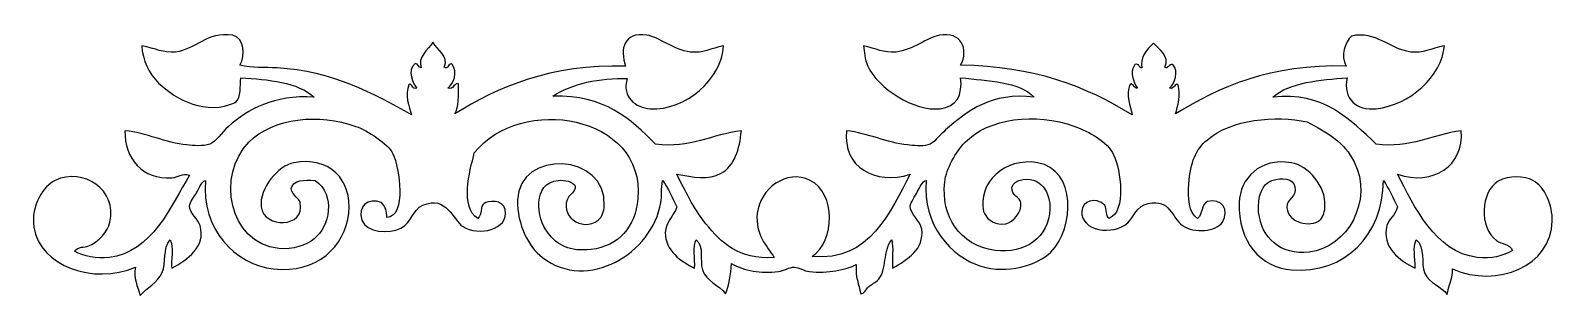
# Model space of a CAD drawing. Header units: centimetres. Extents: x -6.7 to 6.7, y -1.2 to 1.2.
import ezdxf

# ---------------------------------------------------------------- set-up
doc = ezdxf.new("R2010")
doc.units = ezdxf.units.CM
doc.header["$MEASUREMENT"] = 0
doc.layers.add('Layer 1', color=7, linetype='Continuous')

msp = doc.modelspace()

# ---------------------------------------------------------------- linework, layer by layer
at = {"layer": 'Layer 1'}
msp.add_open_spline([(-4.88114, 0.8799), (-4.76975, 0.85672), (-4.66225, 0.86252), (-4.55322, 0.85648), (-4.55322, 0.85648), (-4.06594, 0.82949), (-3.70002, 0.63053), (-3.36651, 0.4427), (-3.36651, 0.4427), (-3.39032, 0.51424), (-3.42609, 0.62463), (-3.38993, 0.70816), (-3.38993, 0.70816), (-3.36236, 0.72808), (-3.36461, 0.66421), (-3.31966, 0.67694), (-3.31966, 0.67694), (-3.34771, 0.71287), (-3.41123, 0.83527), (-3.33527, 0.89554), (-3.33527, 0.89554), (-3.30315, 0.89641), (-3.30931, 0.85905), (-3.28063, 0.85649), (-3.28063, 0.85649), (-3.31746, 0.95036), (-3.22017, 1.01778), (-3.17914, 1.08292), (-3.17914, 1.08292), (-3.14075, 1.01688), (-3.03362, 0.96412), (-3.07765, 0.86432), (-3.07765, 0.86432), (-3.04746, 0.83254), (-3.0328, 0.91359), (-3.00738, 0.88774), (-3.00738, 0.88774), (-2.95568, 0.81395), (-2.99259, 0.72619), (-3.04643, 0.67695), (-3.04643, 0.67695), (-2.99203, 0.66182), (-2.98536, 0.73532), (-2.95274, 0.71598), (-2.95274, 0.71598), (-2.95123, 0.61557), (-2.94755, 0.51302), (-2.98396, 0.45052), (-2.98396, 0.45052), (-2.60854, 0.68669), (-2.13452, 0.8919), (-1.47713, 0.87213), (-1.47713, 0.87213), (-1.52867, 1.02424), (-1.49081, 1.17563), (-1.28975, 1.14539), (-1.28975, 1.14539), (-1.17931, 1.1288), (-1.05094, 1.01479), (-0.90719, 0.99706), (-0.90719, 0.99706), (-0.79098, 0.98272), (-0.72743, 1.03005), (-0.61051, 1.0517), (-0.61051, 1.0517), (-0.62713, 0.76076), (-0.94783, 0.47533), (-1.25853, 0.49737), (-1.25853, 0.49737), (-1.38677, 0.50647), (-1.5134, 0.5972), (-1.46152, 0.76283), (-1.46152, 0.76283), (-1.69713, 0.77114), (-1.9564, 0.71875), (-2.11734, 0.6067), (-2.11734, 0.6067), (-1.66056, 0.62107), (-1.4336, 0.40562), (-1.2117, 0.18509), (-1.2117, 0.18509), (-0.90859, 0.14278), (-0.71193, 0.27306), (-0.45438, 0.30219), (-0.45438, 0.30219), (-0.46896, 0.1404), (-0.51513, -0.00661), (-0.63395, -0.07257), (-0.63395, -0.07257), (-0.74288, -0.13303), (-0.88128, -0.10705), (-1.02432, -0.08038), (-1.02432, -0.08038), (-0.95751, -0.21532), (-0.87806, -0.37899), (-0.76667, -0.5176), (-0.76667, -0.5176), (-0.63451, -0.68209), (-0.4805, -0.83711), (-0.16551, -0.81428), (-0.16551, -0.81428), (-0.2257, -0.7157), (-0.33506, -0.61518), (-0.31384, -0.42391), (-0.31384, -0.42391), (-0.29013, -0.21015), (-0.0559, -0.03156), (0.1546, -0.13504), (0.1546, -0.13504), (0.37873, -0.24521), (0.37688, -0.66709), (0.17021, -0.80647), (0.17021, -0.80647), (0.68213, -0.85862), (0.86183, -0.39917), (1.03685, -0.08037), (1.03685, -0.08037), (0.7261, -0.18189), (0.43865, -0.01401), (0.47472, 0.30219), (0.47472, 0.30219), (0.6657, 0.28235), (0.83, 0.19562), (1.01341, 0.17728), (1.01341, 0.17728), (1.06133, 0.17249), (1.13694, 0.16363), (1.19298, 0.17728), (1.19298, 0.17728), (1.24087, 0.18895), (1.29818, 0.26372), (1.34911, 0.31), (1.34911, 0.31), (1.53493, 0.47875), (1.75974, 0.64451), (2.12987, 0.59887), (2.12987, 0.59887), (1.99607, 0.73833), (1.72524, 0.74079), (1.48185, 0.77064), (1.48185, 0.77064), (1.50119, 0.61596), (1.44412, 0.51505), (1.30228, 0.49738), (1.30228, 0.49738), (1.07201, 0.4687), (0.75025, 0.6797), (0.66209, 0.87214), (0.66209, 0.87214), (0.63378, 0.93395), (0.63251, 1.00242), (0.62304, 1.05171), (0.62304, 1.05171), (0.73729, 1.0284), (0.79838, 0.98527), (0.91191, 0.99707), (0.91191, 0.99707), (1.0587, 1.01231), (1.18647, 1.12645), (1.29447, 1.1454), (1.29447, 1.1454), (1.48465, 1.17882), (1.55725, 1.02665), (1.48185, 0.87994), (1.48185, 0.87994), (2.12603, 0.87348), (2.59471, 0.69156), (2.99648, 0.44274), (2.99648, 0.44274), (2.97754, 0.5254), (2.94198, 0.60916), (2.97304, 0.70039), (2.97304, 0.70039), (2.99283, 0.74653), (3.014, 0.672), (3.04331, 0.67697), (3.04331, 0.67697), (3.01508, 0.72221), (2.96616, 0.80857), (3.01987, 0.88776), (3.01987, 0.88776), (3.06464, 0.90131), (3.04929, 0.85471), (3.08234, 0.85651), (3.08234, 0.85651), (3.05882, 0.94467), (3.12743, 1.02116), (3.18383, 1.07511), (3.18383, 1.07511), (3.23296, 1.02468), (3.33022, 0.95917), (3.28532, 0.86432), (3.28532, 0.86432), (3.31014, 0.84003), (3.32056, 0.89633), (3.35557, 0.88774), (3.35557, 0.88774), (3.41068, 0.82003), (3.37393, 0.72386), (3.32435, 0.67695), (3.32435, 0.67695), (3.37071, 0.66504), (3.3701, 0.73079), (3.4024, 0.70817), (3.4024, 0.70817), (3.42571, 0.62004), (3.3992, 0.52053), (3.37898, 0.45052), (3.37898, 0.45052), (3.75522, 0.68587), (4.22528, 0.89505), (4.88581, 0.87213), (4.88581, 0.87213), (4.83453, 0.96151), (4.87422, 1.0884), (4.93264, 1.13759), (4.93264, 1.13759), (5.14804, 1.18686), (5.26795, 1.02099), (5.45575, 0.99704), (5.45575, 0.99704), (5.56346, 0.98331), (5.62918, 1.02651), (5.75243, 1.05168), (5.75243, 1.05168), (5.73465, 0.78371), (5.44099, 0.52656), (5.15124, 0.49735), (5.15124, 0.49735), (4.97828, 0.47991), (4.85425, 0.58024), (4.89362, 0.77061), (4.89362, 0.77061), (4.65618, 0.75034), (4.38493, 0.73135), (4.2378, 0.59884), (4.2378, 0.59884), (4.67868, 0.65472), (4.92595, 0.39543), (5.15125, 0.18506), (5.15125, 0.18506), (5.45274, 0.14214), (5.64634, 0.27224), (5.90076, 0.30216), (5.90076, 0.30216), (5.92706, -0.0042), (5.6547, -0.18737), (5.33863, -0.0804), (5.33863, -0.0804), (5.48709, -0.36398), (5.67036, -0.76845), (6.04131, -0.8143), (6.04131, -0.8143), (6.17016, -0.83023), (6.26758, -0.80358), (6.3536, -0.75186), (6.3536, -0.75186), (6.32934, -0.69288), (6.25811, -0.69918), (6.21305, -0.66598), (6.21305, -0.66598), (6.05628, -0.55036), (6.0706, -0.23571), (6.22869, -0.14287), (6.22869, -0.14287), (6.32497, -0.08633), (6.45954, -0.09696), (6.53317, -0.13506), (6.53317, -0.13506), (6.64176, -0.19123), (6.70753, -0.35694), (6.70494, -0.49421), (6.70494, -0.49421), (6.69748, -0.88899), (6.22184, -1.0886), (5.82269, -0.91582), (5.82269, -0.91582), (5.83095, -0.99123), (5.78917, -1.06452), (5.77583, -1.14225), (5.77583, -1.14225), (5.72815, -1.06507), (5.61988, -1.04684), (5.58065, -0.95487), (5.58065, -0.95487), (5.54059, -0.86102), (5.58824, -0.72749), (5.50257, -0.65819), (5.50257, -0.65819), (5.47114, -0.73254), (5.4973, -0.80853), (5.49476, -0.90801), (5.49476, -0.90801), (5.36234, -0.84911), (5.19343, -0.7214), (5.24494, -0.53325), (5.24494, -0.53325), (5.26116, -0.47398), (5.32178, -0.44149), (5.33863, -0.36931), (5.33863, -0.36931), (5.30156, -0.28668), (5.26156, -0.20696), (5.21369, -0.13507), (5.21369, -0.13507), (5.21266, -0.61709), (4.87301, -0.96232), (4.40174, -0.92361), (4.40174, -0.92361), (4.13054, -0.90136), (3.92877, -0.67654), (3.94113, -0.33026), (3.94113, -0.33026), (3.94862, -0.11978), (4.12226, 0.06773), (4.40174, 0.02108), (4.40174, 0.02108), (4.55263, -0.00411), (4.70641, -0.18657), (4.69844, -0.36145), (4.69844, -0.36145), (4.69661, -0.40124), (4.68865, -0.45538), (4.65158, -0.48639), (4.65158, -0.48639), (4.57128, -0.55359), (4.3702, -0.50928), (4.36271, -0.37709), (4.36271, -0.37709), (4.35755, -0.28626), (4.44986, -0.29433), (4.43296, -0.18971), (4.43296, -0.18971), (4.42193, -0.12142), (4.31935, -0.10414), (4.22997, -0.13505), (4.22997, -0.13505), (4.14647, -0.16394), (4.09834, -0.27885), (4.11284, -0.41614), (4.11284, -0.41614), (4.13655, -0.64016), (4.30572, -0.79711), (4.55787, -0.76745), (4.55787, -0.76745), (4.90027, -0.72718), (5.12556, -0.31337), (4.95604, 0.02892), (4.95604, 0.02892), (4.87307, 0.19643), (4.71387, 0.29295), (4.54223, 0.38023), (4.54223, 0.38023), (4.26063, 0.44362), (3.86807, 0.40148), (3.66, 0.2241), (3.66, 0.2241), (3.55618, 0.1356), (3.51183, 0.02886), (3.49604, -0.16627), (3.49604, -0.16627), (3.48636, -0.28623), (3.49451, -0.42218), (3.57412, -0.47075), (3.57412, -0.47075), (3.61958, -0.43813), (3.60449, -0.34499), (3.66, -0.3224), (3.66, -0.3224), (3.78549, -0.28708), (3.86063, -0.39797), (3.79274, -0.50197), (3.79274, -0.50197), (3.73744, -0.58664), (3.54588, -0.60447), (3.4414, -0.53322), (3.4414, -0.53322), (3.33895, -0.46334), (3.34001, -0.29787), (3.13692, -0.33804), (3.13692, -0.33804), (3.03704, -0.35778), (3.01016, -0.46266), (2.95735, -0.50981), (2.95735, -0.50981), (2.8276, -0.62562), (2.54127, -0.58104), (2.55135, -0.40829), (2.55135, -0.40829), (2.55662, -0.31807), (2.67068, -0.27587), (2.75436, -0.35365), (2.75436, -0.35365), (2.77158, -0.38847), (2.76182, -0.45028), (2.79341, -0.47078), (2.79341, -0.47078), (2.94742, -0.4026), (2.89525, -0.04469), (2.83244, 0.09135), (2.83244, 0.09135), (2.77992, 0.20515), (2.61217, 0.29667), (2.48893, 0.3412), (2.48893, 0.3412), (2.14034, 0.46712), (1.72981, 0.41388), (1.52082, 0.20065), (1.52082, 0.20065), (1.43782, 0.11596), (1.35474, -0.03023), (1.34125, -0.15069), (1.34125, -0.15069), (1.30804, -0.44758), (1.47074, -0.70994), (1.78625, -0.75188), (1.78625, -0.75188), (2.04835, -0.7867), (2.26184, -0.63922), (2.27033, -0.38493), (2.27033, -0.38493), (2.27443, -0.26145), (2.19667, -0.07793), (1.99707, -0.13508), (1.99707, -0.13508), (1.98339, -0.139), (1.93868, -0.15942), (1.93463, -0.19755), (1.93463, -0.19755), (1.92741, -0.26552), (2.00668, -0.28677), (2.01268, -0.33029), (2.01268, -0.33029), (2.02456, -0.41602), (1.94791, -0.50425), (1.87994, -0.51767), (1.87994, -0.51767), (1.76291, -0.54074), (1.69431, -0.44885), (1.68476, -0.40834), (1.68476, -0.40834), (1.62697, -0.16342), (1.87023, 0.07159), (2.16101, 0.02105), (2.16101, 0.02105), (2.50513, -0.03875), (2.48912, -0.55222), (2.27814, -0.76749), (2.27814, -0.76749), (2.16678, -0.88113), (1.8846, -0.96431), (1.66134, -0.89243), (1.66134, -0.89243), (1.39845, -0.80774), (1.14284, -0.52905), (1.17728, -0.13509), (1.17728, -0.13509), (1.14545, -0.14258), (1.12034, -0.19817), (1.0992, -0.23658), (1.0992, -0.23658), (1.08224, -0.26735), (1.03792, -0.33167), (1.03676, -0.36149), (1.03676, -0.36149), (1.03409, -0.42906), (1.12947, -0.49563), (1.13825, -0.5645), (1.13825, -0.5645), (1.16108, -0.74357), (1.01532, -0.83189), (0.8806, -0.90801), (0.8806, -0.90801), (0.87581, -0.82692), (0.89044, -0.72643), (0.87279, -0.65819), (0.87279, -0.65819), (0.79312, -0.7573), (0.83421, -0.92116), (0.75569, -1.0095), (0.75569, -1.0095), (0.7328, -1.03524), (0.69534, -1.04871), (0.66981, -1.07194), (0.66981, -1.07194), (0.64399, -1.09546), (0.63274, -1.13589), (0.59956, -1.13441), (0.59956, -1.13441), (0.58361, -1.05144), (0.54865, -0.98751), (0.56051, -0.87676), (0.56051, -0.87676), (0.47002, -0.92412), (0.30984, -0.95621), (0.1467, -0.93923), (0.1467, -0.93923), (0.09939, -0.93428), (0.05595, -0.90161), (0.01396, -0.90018), (0.01396, -0.90018), (-0.03068, -0.89865), (-0.07716, -0.93296), (-0.12656, -0.93923), (-0.12656, -0.93923), (-0.28219, -0.95892), (-0.43041, -0.93217), (-0.54037, -0.86896), (-0.54037, -0.86896), (-0.54902, -0.96699), (-0.56053, -1.06221), (-0.59501, -1.13442), (-0.59501, -1.13442), (-0.64859, -1.05637), (-0.76654, -1.02814), (-0.798, -0.9236), (-0.798, -0.9236), (-0.82478, -0.83462), (-0.77966, -0.72529), (-0.85264, -0.65817), (-0.85264, -0.65817), (-0.88849, -0.7108), (-0.85828, -0.82951), (-0.86825, -0.90799), (-0.86825, -0.90799), (-0.98742, -0.85169), (-1.1286, -0.75212), (-1.12587, -0.59568), (-1.12587, -0.59568), (-1.12423, -0.50122), (-1.05274, -0.45696), (-1.02438, -0.36928), (-1.02438, -0.36928), (-1.06351, -0.28866), (-1.09955, -0.20503), (-1.14929, -0.13504), (-1.14929, -0.13504), (-1.16514, -0.20944), (-1.15519, -0.27294), (-1.1649, -0.33022), (-1.1649, -0.33022), (-1.24052, -0.77602), (-1.81083, -1.12265), (-2.21109, -0.81428), (-2.21109, -0.81428), (-2.3328, -0.72051), (-2.43448, -0.52956), (-2.42969, -0.30681), (-2.42969, -0.30681), (-2.42011, 0.14028), (-1.63544, 0.10967), (-1.66457, -0.36145), (-1.66457, -0.36145), (-1.66716, -0.40336), (-1.68367, -0.45887), (-1.71921, -0.48639), (-1.71921, -0.48639), (-1.86029, -0.5955), (-2.07669, -0.44033), (-1.97686, -0.2756), (-1.97686, -0.2756), (-1.97199, -0.26756), (-1.91503, -0.22938), (-1.92222, -0.18972), (-1.92222, -0.18972), (-1.93058, -0.1436), (-2.01818, -0.12987), (-2.07055, -0.13506), (-2.07055, -0.13506), (-2.30264, -0.15811), (-2.26169, -0.46886), (-2.16424, -0.5957), (-2.16424, -0.5957), (-2.07669, -0.70966), (-1.96795, -0.76535), (-1.78168, -0.74403), (-1.78168, -0.74403), (-1.53652, -0.71601), (-1.38994, -0.54205), (-1.3679, -0.29903), (-1.3679, -0.29903), (-1.30025, 0.44622), (-2.4034, 0.62484), (-2.81226, 0.10695), (-2.81226, 0.10695), (-2.8538, -0.05873), (-2.93923, -0.36909), (-2.78104, -0.47079), (-2.78104, -0.47079), (-2.74072, -0.43671), (-2.76188, -0.36514), (-2.7264, -0.33805), (-2.7264, -0.33805), (-2.69761, -0.31606), (-2.55842, -0.29593), (-2.53902, -0.39269), (-2.53902, -0.39269), (-2.50267, -0.5739), (-2.77905, -0.62989), (-2.91378, -0.54102), (-2.91378, -0.54102), (-3.00154, -0.48313), (-3.05737, -0.26371), (-3.26509, -0.35364), (-3.26509, -0.35364), (-3.36256, -0.39587), (-3.36209, -0.50742), (-3.46027, -0.55665), (-3.46027, -0.55665), (-3.56645, -0.60986), (-3.76515, -0.59644), (-3.80381, -0.48638), (-3.80381, -0.48638), (-3.84718, -0.36287), (-3.74685, -0.28739), (-3.63204, -0.33025), (-3.63204, -0.33025), (-3.59756, -0.3633), (-3.58129, -0.41113), (-3.58518, -0.46299), (-3.58518, -0.46299), (-3.40674, -0.44881), (-3.47268, -0.02751), (-3.53052, 0.09914), (-3.53052, 0.09914), (-3.57095, 0.18767), (-3.75811, 0.30544), (-3.85844, 0.34118), (-3.85844, 0.34118), (-4.18285, 0.45678), (-4.58417, 0.42225), (-4.80313, 0.20063), (-4.80313, 0.20063), (-5.08785, -0.08753), (-4.98408, -0.6844), (-4.53767, -0.73626), (-4.53767, -0.73626), (-4.41676, -0.75031), (-4.29253, -0.70501), (-4.22538, -0.65038), (-4.22538, -0.65038), (-4.09208, -0.54198), (-4.03067, -0.2647), (-4.21757, -0.1351), (-4.21757, -0.1351), (-4.31692, -0.12944), (-4.41125, -0.12883), (-4.42836, -0.20537), (-4.42836, -0.20537), (-4.41524, -0.27726), (-4.35914, -0.28985), (-4.35028, -0.33031), (-4.35028, -0.33031), (-4.30033, -0.55809), (-4.67291, -0.55923), (-4.69379, -0.36936), (-4.69379, -0.36936), (-4.71213, -0.2027), (-4.54337, -0.00516), (-4.40492, 0.02101), (-4.40492, 0.02101), (-4.09128, 0.08036), (-3.88922, -0.13038), (-3.92086, -0.42402), (-3.92086, -0.42402), (-3.95264, -0.719), (-4.20195, -0.95708), (-4.58449, -0.91588), (-4.58449, -0.91588), (-4.92181, -0.87955), (-5.22637, -0.56023), (-5.18565, -0.13515), (-5.18565, -0.13515), (-5.22618, -0.15095), (-5.24005, -0.20347), (-5.26373, -0.24445), (-5.26373, -0.24445), (-5.28259, -0.27715), (-5.32474, -0.32655), (-5.3262, -0.36155), (-5.3262, -0.36155), (-5.32866, -0.42121), (-5.24682, -0.48268), (-5.23251, -0.53332), (-5.23251, -0.53332), (-5.17949, -0.72112), (-5.34313, -0.83323), (-5.48233, -0.90808), (-5.48233, -0.90808), (-5.49371, -0.85733), (-5.46145, -0.70856), (-5.49794, -0.65826), (-5.49794, -0.65826), (-5.56411, -0.73708), (-5.5316, -0.86233), (-5.56821, -0.94713), (-5.56821, -0.94713), (-5.60933, -1.04238), (-5.70511, -1.08151), (-5.76339, -1.15012), (-5.76339, -1.15012), (-5.7836, -1.07262), (-5.82385, -0.99619), (-5.80244, -0.9003), (-5.80244, -0.9003), (-6.17855, -1.05897), (-6.64657, -0.88887), (-6.70026, -0.54883), (-6.70026, -0.54883), (-6.73077, -0.3555), (-6.61075, -0.18093), (-6.51288, -0.13505), (-6.51288, -0.13505), (-6.26145, -0.01718), (-5.964, -0.22054), (-6.02882, -0.502), (-6.02882, -0.502), (-6.04858, -0.5878), (-6.12934, -0.67901), (-6.2162, -0.71282), (-6.2162, -0.71282), (-6.25808, -0.72912), (-6.30671, -0.7125), (-6.34111, -0.75968), (-6.34111, -0.75968), (-6.2651, -0.80545), (-6.14474, -0.82723), (-6.03663, -0.81432), (-6.03663, -0.81432), (-5.65637, -0.76894), (-5.49019, -0.36098), (-5.32614, -0.08822), (-5.32614, -0.08822), (-5.38969, -0.06769), (-5.42914, -0.10722), (-5.48227, -0.11164), (-5.48227, -0.11164), (-5.74003, -0.13315), (-5.90335, 0.06275), (-5.89608, 0.30214), (-5.89608, 0.30214), (-5.70529, 0.28552), (-5.53715, 0.19599), (-5.34956, 0.17723), (-5.34956, 0.17723), (-5.29458, 0.17173), (-5.20938, 0.1631), (-5.14657, 0.18504), (-5.14657, 0.18504), (-5.09035, 0.20467), (-5.04613, 0.28563), (-4.98261, 0.3412), (-4.98261, 0.3412), (-4.80846, 0.49352), (-4.58547, 0.62129), (-4.22529, 0.59882), (-4.22529, 0.59882), (-4.37071, 0.73206), (-4.63203, 0.75424), (-4.87331, 0.77059), (-4.87331, 0.77059), (-4.88212, 0.69346), (-4.86733, 0.60044), (-4.92017, 0.55199), (-4.92017, 0.55199), (-5.18044, 0.43663), (-5.4424, 0.57149), (-5.59941, 0.72376), (-5.59941, 0.72376), (-5.68516, 0.80689), (-5.74154, 0.9259), (-5.74776, 1.05166), (-5.74776, 1.05166), (-5.62253, 1.02922), (-5.55927, 0.98504), (-5.45108, 0.99702), (-5.45108, 0.99702), (-5.27585, 1.01639), (-5.17668, 1.17839), (-4.94361, 1.14535), (-4.94361, 1.14535), (-4.84391, 1.12019), (-4.83076, 0.97062), (-4.88114, 0.8799)], degree=3, knots=[0, 0, 0, 0, 0.00507614, 0.00507614, 0.00507614, 0.00507614, 0.01015228, 0.01015228, 0.01015228, 0.01015228, 0.01522843, 0.01522843, 0.01522843, 0.01522843, 0.02030457, 0.02030457, 0.02030457, 0.02030457, 0.02538071, 0.02538071, 0.02538071, 0.02538071, 0.03045685, 0.03045685, 0.03045685, 0.03045685, 0.03553299, 0.03553299, 0.03553299, 0.03553299, 0.04060914, 0.04060914, 0.04060914, 0.04060914, 0.04568528, 0.04568528, 0.04568528, 0.04568528, 0.05076142, 0.05076142, 0.05076142, 0.05076142, 0.05583756, 0.05583756, 0.05583756, 0.05583756, 0.06091371, 0.06091371, 0.06091371, 0.06091371, 0.06598985, 0.06598985, 0.06598985, 0.06598985, 0.07106599, 0.07106599, 0.07106599, 0.07106599, 0.07614213, 0.07614213, 0.07614213, 0.07614213, 0.08121827, 0.08121827, 0.08121827, 0.08121827, 0.08629442, 0.08629442, 0.08629442, 0.08629442, 0.09137056, 0.09137056, 0.09137056, 0.09137056, 0.0964467, 0.0964467, 0.0964467, 0.0964467, 0.10152284, 0.10152284, 0.10152284, 0.10152284, 0.10659898, 0.10659898, 0.10659898, 0.10659898, 0.11167513, 0.11167513, 0.11167513, 0.11167513, 0.11675127, 0.11675127, 0.11675127, 0.11675127, 0.12182741, 0.12182741, 0.12182741, 0.12182741, 0.12690355, 0.12690355, 0.12690355, 0.12690355, 0.1319797, 0.1319797, 0.1319797, 0.1319797, 0.13705584, 0.13705584, 0.13705584, 0.13705584, 0.14213198, 0.14213198, 0.14213198, 0.14213198, 0.14720812, 0.14720812, 0.14720812, 0.14720812, 0.15228426, 0.15228426, 0.15228426, 0.15228426, 0.15736041, 0.15736041, 0.15736041, 0.15736041, 0.16243655, 0.16243655, 0.16243655, 0.16243655, 0.16751269, 0.16751269, 0.16751269, 0.16751269, 0.17258883, 0.17258883, 0.17258883, 0.17258883, 0.17766497, 0.17766497, 0.17766497, 0.17766497, 0.18274112, 0.18274112, 0.18274112, 0.18274112, 0.18781726, 0.18781726, 0.18781726, 0.18781726, 0.1928934, 0.1928934, 0.1928934, 0.1928934, 0.19796954, 0.19796954, 0.19796954, 0.19796954, 0.20304569, 0.20304569, 0.20304569, 0.20304569, 0.20812183, 0.20812183, 0.20812183, 0.20812183, 0.21319797, 0.21319797, 0.21319797, 0.21319797, 0.21827411, 0.21827411, 0.21827411, 0.21827411, 0.22335025, 0.22335025, 0.22335025, 0.22335025, 0.2284264, 0.2284264, 0.2284264, 0.2284264, 0.23350254, 0.23350254, 0.23350254, 0.23350254, 0.23857868, 0.23857868, 0.23857868, 0.23857868, 0.24365482, 0.24365482, 0.24365482, 0.24365482, 0.24873096, 0.24873096, 0.24873096, 0.24873096, 0.25380711, 0.25380711, 0.25380711, 0.25380711, 0.25888325, 0.25888325, 0.25888325, 0.25888325, 0.26395939, 0.26395939, 0.26395939, 0.26395939, 0.26903553, 0.26903553, 0.26903553, 0.26903553, 0.27411168, 0.27411168, 0.27411168, 0.27411168, 0.27918782, 0.27918782, 0.27918782, 0.27918782, 0.28426396, 0.28426396, 0.28426396, 0.28426396, 0.2893401, 0.2893401, 0.2893401, 0.2893401, 0.29441624, 0.29441624, 0.29441624, 0.29441624, 0.29949239, 0.29949239, 0.29949239, 0.29949239, 0.30456853, 0.30456853, 0.30456853, 0.30456853, 0.30964467, 0.30964467, 0.30964467, 0.30964467, 0.31472081, 0.31472081, 0.31472081, 0.31472081, 0.31979695, 0.31979695, 0.31979695, 0.31979695, 0.3248731, 0.3248731, 0.3248731, 0.3248731, 0.32994924, 0.32994924, 0.32994924, 0.32994924, 0.33502538, 0.33502538, 0.33502538, 0.33502538, 0.34010152, 0.34010152, 0.34010152, 0.34010152, 0.34517766, 0.34517766, 0.34517766, 0.34517766, 0.35025381, 0.35025381, 0.35025381, 0.35025381, 0.35532995, 0.35532995, 0.35532995, 0.35532995, 0.36040609, 0.36040609, 0.36040609, 0.36040609, 0.36548223, 0.36548223, 0.36548223, 0.36548223, 0.37055838, 0.37055838, 0.37055838, 0.37055838, 0.37563452, 0.37563452, 0.37563452, 0.37563452, 0.38071066, 0.38071066, 0.38071066, 0.38071066, 0.3857868, 0.3857868, 0.3857868, 0.3857868, 0.39086294, 0.39086294, 0.39086294, 0.39086294, 0.39593909, 0.39593909, 0.39593909, 0.39593909, 0.40101523, 0.40101523, 0.40101523, 0.40101523, 0.40609137, 0.40609137, 0.40609137, 0.40609137, 0.41116751, 0.41116751, 0.41116751, 0.41116751, 0.41624365, 0.41624365, 0.41624365, 0.41624365, 0.4213198, 0.4213198, 0.4213198, 0.4213198, 0.42639594, 0.42639594, 0.42639594, 0.42639594, 0.43147208, 0.43147208, 0.43147208, 0.43147208, 0.43654822, 0.43654822, 0.43654822, 0.43654822, 0.44162437, 0.44162437, 0.44162437, 0.44162437, 0.44670051, 0.44670051, 0.44670051, 0.44670051, 0.45177665, 0.45177665, 0.45177665, 0.45177665, 0.45685279, 0.45685279, 0.45685279, 0.45685279, 0.46192893, 0.46192893, 0.46192893, 0.46192893, 0.46700508, 0.46700508, 0.46700508, 0.46700508, 0.47208122, 0.47208122, 0.47208122, 0.47208122, 0.47715736, 0.47715736, 0.47715736, 0.47715736, 0.4822335, 0.4822335, 0.4822335, 0.4822335, 0.48730964, 0.48730964, 0.48730964, 0.48730964, 0.49238579, 0.49238579, 0.49238579, 0.49238579, 0.49746193, 0.49746193, 0.49746193, 0.49746193, 0.50253807, 0.50253807, 0.50253807, 0.50253807, 0.50761421, 0.50761421, 0.50761421, 0.50761421, 0.51269036, 0.51269036, 0.51269036, 0.51269036, 0.5177665, 0.5177665, 0.5177665, 0.5177665, 0.52284264, 0.52284264, 0.52284264, 0.52284264, 0.52791878, 0.52791878, 0.52791878, 0.52791878, 0.53299492, 0.53299492, 0.53299492, 0.53299492, 0.53807107, 0.53807107, 0.53807107, 0.53807107, 0.54314721, 0.54314721, 0.54314721, 0.54314721, 0.54822335, 0.54822335, 0.54822335, 0.54822335, 0.55329949, 0.55329949, 0.55329949, 0.55329949, 0.55837563, 0.55837563, 0.55837563, 0.55837563, 0.56345178, 0.56345178, 0.56345178, 0.56345178, 0.56852792, 0.56852792, 0.56852792, 0.56852792, 0.57360406, 0.57360406, 0.57360406, 0.57360406, 0.5786802, 0.5786802, 0.5786802, 0.5786802, 0.58375635, 0.58375635, 0.58375635, 0.58375635, 0.58883249, 0.58883249, 0.58883249, 0.58883249, 0.59390863, 0.59390863, 0.59390863, 0.59390863, 0.59898477, 0.59898477, 0.59898477, 0.59898477, 0.60406091, 0.60406091, 0.60406091, 0.60406091, 0.60913706, 0.60913706, 0.60913706, 0.60913706, 0.6142132, 0.6142132, 0.6142132, 0.6142132, 0.61928934, 0.61928934, 0.61928934, 0.61928934, 0.62436548, 0.62436548, 0.62436548, 0.62436548, 0.62944162, 0.62944162, 0.62944162, 0.62944162, 0.63451777, 0.63451777, 0.63451777, 0.63451777, 0.63959391, 0.63959391, 0.63959391, 0.63959391, 0.64467005, 0.64467005, 0.64467005, 0.64467005, 0.64974619, 0.64974619, 0.64974619, 0.64974619, 0.65482234, 0.65482234, 0.65482234, 0.65482234, 0.65989848, 0.65989848, 0.65989848, 0.65989848, 0.66497462, 0.66497462, 0.66497462, 0.66497462, 0.67005076, 0.67005076, 0.67005076, 0.67005076, 0.6751269, 0.6751269, 0.6751269, 0.6751269, 0.68020305, 0.68020305, 0.68020305, 0.68020305, 0.68527919, 0.68527919, 0.68527919, 0.68527919, 0.69035533, 0.69035533, 0.69035533, 0.69035533, 0.69543147, 0.69543147, 0.69543147, 0.69543147, 0.70050761, 0.70050761, 0.70050761, 0.70050761, 0.70558376, 0.70558376, 0.70558376, 0.70558376, 0.7106599, 0.7106599, 0.7106599, 0.7106599, 0.71573604, 0.71573604, 0.71573604, 0.71573604, 0.72081218, 0.72081218, 0.72081218, 0.72081218, 0.72588832, 0.72588832, 0.72588832, 0.72588832, 0.73096447, 0.73096447, 0.73096447, 0.73096447, 0.73604061, 0.73604061, 0.73604061, 0.73604061, 0.74111675, 0.74111675, 0.74111675, 0.74111675, 0.74619289, 0.74619289, 0.74619289, 0.74619289, 0.75126904, 0.75126904, 0.75126904, 0.75126904, 0.75634518, 0.75634518, 0.75634518, 0.75634518, 0.76142132, 0.76142132, 0.76142132, 0.76142132, 0.76649746, 0.76649746, 0.76649746, 0.76649746, 0.7715736, 0.7715736, 0.7715736, 0.7715736, 0.77664975, 0.77664975, 0.77664975, 0.77664975, 0.78172589, 0.78172589, 0.78172589, 0.78172589, 0.78680203, 0.78680203, 0.78680203, 0.78680203, 0.79187817, 0.79187817, 0.79187817, 0.79187817, 0.79695431, 0.79695431, 0.79695431, 0.79695431, 0.80203046, 0.80203046, 0.80203046, 0.80203046, 0.8071066, 0.8071066, 0.8071066, 0.8071066, 0.81218274, 0.81218274, 0.81218274, 0.81218274, 0.81725888, 0.81725888, 0.81725888, 0.81725888, 0.82233503, 0.82233503, 0.82233503, 0.82233503, 0.82741117, 0.82741117, 0.82741117, 0.82741117, 0.83248731, 0.83248731, 0.83248731, 0.83248731, 0.83756345, 0.83756345, 0.83756345, 0.83756345, 0.84263959, 0.84263959, 0.84263959, 0.84263959, 0.84771574, 0.84771574, 0.84771574, 0.84771574, 0.85279188, 0.85279188, 0.85279188, 0.85279188, 0.85786802, 0.85786802, 0.85786802, 0.85786802, 0.86294416, 0.86294416, 0.86294416, 0.86294416, 0.8680203, 0.8680203, 0.8680203, 0.8680203, 0.87309645, 0.87309645, 0.87309645, 0.87309645, 0.87817259, 0.87817259, 0.87817259, 0.87817259, 0.88324873, 0.88324873, 0.88324873, 0.88324873, 0.88832487, 0.88832487, 0.88832487, 0.88832487, 0.89340102, 0.89340102, 0.89340102, 0.89340102, 0.89847716, 0.89847716, 0.89847716, 0.89847716, 0.9035533, 0.9035533, 0.9035533, 0.9035533, 0.90862944, 0.90862944, 0.90862944, 0.90862944, 0.91370558, 0.91370558, 0.91370558, 0.91370558, 0.91878173, 0.91878173, 0.91878173, 0.91878173, 0.92385787, 0.92385787, 0.92385787, 0.92385787, 0.92893401, 0.92893401, 0.92893401, 0.92893401, 0.93401015, 0.93401015, 0.93401015, 0.93401015, 0.93908629, 0.93908629, 0.93908629, 0.93908629, 0.94416244, 0.94416244, 0.94416244, 0.94416244, 0.94923858, 0.94923858, 0.94923858, 0.94923858, 0.95431472, 0.95431472, 0.95431472, 0.95431472, 0.95939086, 0.95939086, 0.95939086, 0.95939086, 0.96446701, 0.96446701, 0.96446701, 0.96446701, 0.96954315, 0.96954315, 0.96954315, 0.96954315, 0.97461929, 0.97461929, 0.97461929, 0.97461929, 0.97969543, 0.97969543, 0.97969543, 0.97969543, 0.98477157, 0.98477157, 0.98477157, 0.98477157, 0.98984772, 0.98984772, 0.98984772, 0.98984772, 1, 1, 1, 1], dxfattribs=at)

doc.saveas('drawing.dxf')
